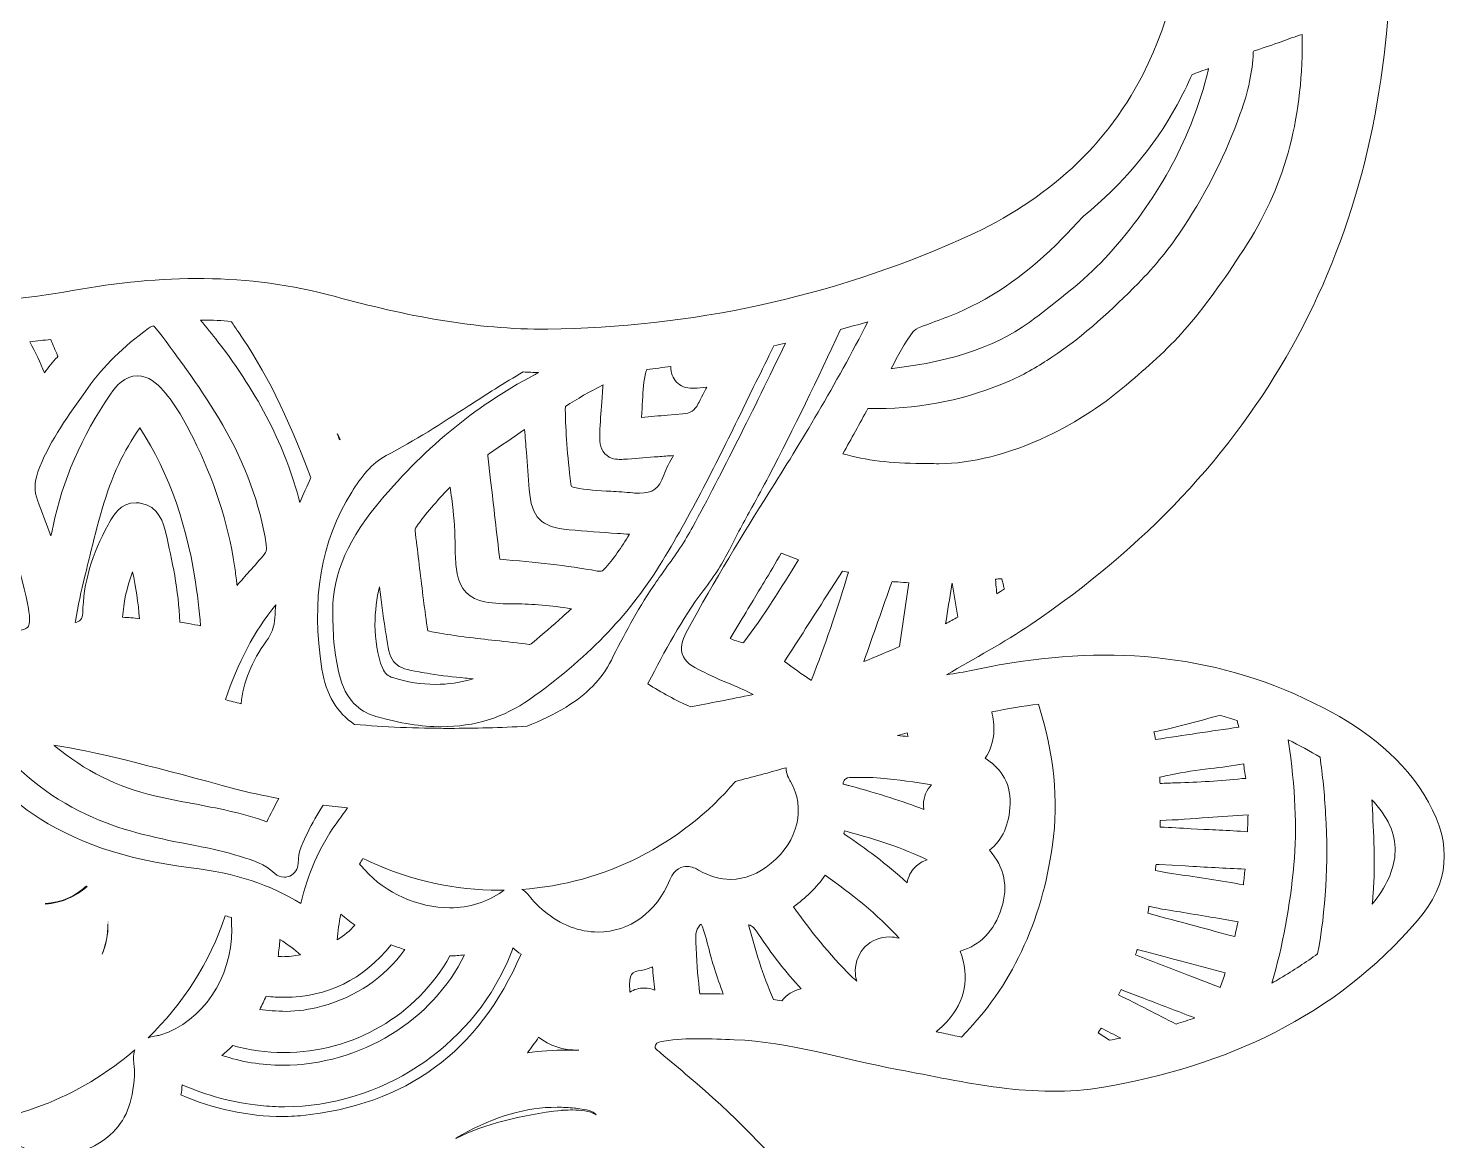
# Model space of a CAD drawing. Extents: x 316 to 1684, y -1896 to -103.
# Drawn here: x 1043 to 1684, y -915 to -414 of the extents above; entities that cross this region are included whole.
import ezdxf

# ---------------------------------------------------------------- set-up
doc = ezdxf.new("R2010")
doc.units = 0
doc.header["$MEASUREMENT"] = 0
doc.layers.add('Layer 1', color=7, linetype='Continuous')

# ---------------------------------------------------------------- blocks, each defined once
blk = doc.blocks.new('block 3')
at = {"layer": 'Layer 1', "lineweight": 0}
for points, knots in [([(1673.34, -762.19), (1662.42, -742.79), (1645.38, -729.84), (1626.13, -719.8), (1579.9, -695.65), (1530.89, -691.29), (1480.17, -700.46), (1472.26, -701.9), (1464.42, -703.7), (1456.37, -704.91), (1469.08, -697.31), (1482.2, -690.52), (1494.42, -682.22), (1597.01, -612.54), (1651.13, -515.78), (1656.09, -391.82), (1657.77, -349.84), (1651.93, -308.69), (1637.06, -269.34), (1611.07, -200.51), (1565.67, -148.18), (1500.72, -113.18), (1495.34, -110.27), (1489.49, -108.12), (1483.74, -105.96), (1478.61, -104.02), (1473.29, -103.36), (1467.76, -104.63), (1456.24, -107.26), (1452.69, -116.14), (1459.89, -125.56), (1462.54, -129.04), (1465.99, -132.03), (1469.48, -134.71), (1504.07, -161.2), (1530.16, -194), (1547, -234.47), (1562.92, -272.75), (1566.44, -312.54), (1564.66, -353.22), (1563.42, -381.55), (1557.91, -408.97), (1544.9, -434.47), (1526.94, -469.68), (1498.13, -493.38), (1462.73, -508.99), (1403.63, -535.05), (1341.45, -548.51), (1276.91, -549.25), (1244.48, -549.61), (1212.44, -543.11), (1181.42, -534.64), (1141.75, -523.78), (1102.93, -524.67), (1063.01, -531.95), (1042.09, -535.75), (1021.1, -537.48), (1000.09, -537.46), (1000.09, -537.46), (999.91, -537.46), (999.91, -537.46), (978.9, -537.48), (957.91, -535.75), (936.99, -531.95), (897.07, -524.67), (858.25, -523.78), (818.58, -534.64), (787.56, -543.11), (755.52, -549.61), (723.09, -549.25), (658.55, -548.51), (596.37, -535.05), (537.27, -508.99), (501.87, -493.38), (473.06, -469.68), (455.1, -434.47), (442.09, -408.97), (436.58, -381.55), (435.34, -353.22), (433.56, -312.54), (437.08, -272.75), (453, -234.47), (469.84, -194), (495.93, -161.2), (530.52, -134.71), (534.01, -132.03), (537.46, -129.04), (540.11, -125.56), (547.31, -116.14), (543.76, -107.26), (532.24, -104.63), (526.71, -103.36), (521.39, -104.02), (516.26, -105.96), (510.51, -108.12), (504.66, -110.27), (499.28, -113.18), (434.33, -148.18), (388.93, -200.51), (362.94, -269.34), (348.07, -308.69), (342.23, -349.84), (343.91, -391.82), (348.87, -515.78), (402.99, -612.54), (505.58, -682.22), (517.8, -690.52), (530.92, -697.31), (543.63, -704.91), (535.58, -703.7), (527.74, -701.9), (519.83, -700.46), (469.11, -691.29), (420.1, -695.65), (373.87, -719.8), (354.62, -729.84), (337.58, -742.79), (326.66, -762.19), (315.82, -781.5), (317.18, -798.65), (331.61, -815.5), (368.81, -858.95), (417.78, -881), (472.89, -890.53), (504.31, -895.96), (535.11, -888.27), (565.83, -882.51), (590.21, -877.94), (614, -870.13), (639.08, -869.18), (649.66, -868.8), (660.2, -868.1), (670.74, -869.82), (672.19, -870.06), (673.96, -870.13), (674.55, -871.64), (675.23, -873.37), (673.43, -874.11), (672.36, -875.01), (668.06, -878.7), (663.71, -882.32), (659.38, -885.99), (620.72, -918.68), (588.9, -956.78), (568.23, -1003.36), (540.49, -1065.87), (541.29, -1129.7), (560.55, -1194.13), (578.08, -1252.81), (607.58, -1305.64), (640.94, -1356.5), (684.92, -1423.61), (735.47, -1485.8), (785.51, -1548.36), (833.7, -1608.6), (882.43, -1668.47), (924.51, -1733.3), (952.78, -1776.85), (977.69, -1822.09), (992.65, -1872.18), (994.88, -1879.62), (997.22, -1887), (999.91, -1895.78), (999.93, -1895.87), (999.96, -1895.94), (999.99, -1896.03), (999.99, -1896.01), (1000, -1896.01), (1000, -1896), (1000, -1896.01), (1000.01, -1896.01), (1000.01, -1896.03), (1000.04, -1895.94), (1000.07, -1895.87), (1000.09, -1895.78), (1002.78, -1887), (1005.12, -1879.62), (1007.35, -1872.18), (1022.31, -1822.09), (1047.22, -1776.85), (1075.49, -1733.3), (1117.57, -1668.47), (1166.3, -1608.6), (1214.49, -1548.36), (1264.53, -1485.8), (1315.08, -1423.61), (1359.06, -1356.5), (1392.42, -1305.64), (1421.92, -1252.81), (1439.45, -1194.13), (1458.71, -1129.7), (1459.51, -1065.87), (1431.77, -1003.36), (1411.1, -956.78), (1379.28, -918.68), (1340.63, -885.99), (1336.29, -882.32), (1331.94, -878.7), (1327.64, -875.01), (1326.57, -874.11), (1324.77, -873.37), (1325.45, -871.64), (1326.04, -870.13), (1327.81, -870.06), (1329.26, -869.82), (1339.8, -868.1), (1350.34, -868.8), (1360.92, -869.18), (1386, -870.13), (1409.79, -877.94), (1434.17, -882.51), (1464.89, -888.27), (1495.69, -895.96), (1527.11, -890.53), (1582.22, -881), (1631.19, -858.95), (1668.39, -815.5), (1682.82, -798.65), (1684.18, -781.5), (1673.34, -762.19)], [0, 0, 0, 0, 1, 1, 1, 2, 2, 2, 3, 3, 3, 4, 4, 4, 5, 5, 5, 6, 6, 6, 7, 7, 7, 8, 8, 8, 9, 9, 9, 10, 10, 10, 11, 11, 11, 12, 12, 12, 13, 13, 13, 14, 14, 14, 15, 15, 15, 16, 16, 16, 17, 17, 17, 18, 18, 18, 19, 19, 19, 20, 20, 20, 21, 21, 21, 22, 22, 22, 23, 23, 23, 24, 24, 24, 25, 25, 25, 26, 26, 26, 27, 27, 27, 28, 28, 28, 29, 29, 29, 30, 30, 30, 31, 31, 31, 32, 32, 32, 33, 33, 33, 34, 34, 34, 35, 35, 35, 36, 36, 36, 37, 37, 37, 38, 38, 38, 39, 39, 39, 40, 40, 40, 41, 41, 41, 42, 42, 42, 43, 43, 43, 44, 44, 44, 45, 45, 45, 46, 46, 46, 47, 47, 47, 48, 48, 48, 49, 49, 49, 50, 50, 50, 51, 51, 51, 52, 52, 52, 53, 53, 53, 54, 54, 54, 55, 55, 55, 56, 56, 56, 57, 57, 57, 58, 58, 58, 59, 59, 59, 60, 60, 60, 61, 61, 61, 62, 62, 62, 63, 63, 63, 64, 64, 64, 65, 65, 65, 66, 66, 66, 67, 67, 67, 68, 68, 68, 69, 69, 69, 70, 70, 70, 71, 71, 71, 72, 72, 72, 73, 73, 73, 73]), ([(1501.79, -597.42), (1484.46, -605.56), (1467.6, -609.87), (1453.03, -609.87), (1451.53, -609.87), (1450.03, -609.82), (1448.58, -609.73), (1448.45, -609.73), (1448.32, -609.72), (1448.19, -609.72), (1448.19, -609.72), (1448.11, -609.72), (1448.11, -609.72), (1447.12, -609.74), (1446.14, -609.74), (1445.17, -609.74), (1431.36, -609.74), (1420.29, -608.38), (1409.8, -605.37), (1413.54, -598.67), (1417.36, -591.8), (1421.06, -584.95), (1421.1, -584.95), (1421.81, -584.97), (1421.81, -584.97), (1423.05, -585), (1424.29, -585.02), (1425.52, -585.02), (1445.84, -585.02), (1465.82, -580.83), (1484.9, -572.57), (1491.91, -569.55), (1498.13, -565.66), (1503.81, -561.92), (1518.73, -552.08), (1531.28, -540.15), (1542.64, -528.71), (1550.18, -521.09), (1557.15, -512.43), (1563.35, -502.98), (1573.82, -487.05), (1582.33, -469.99), (1588.66, -452.28), (1592.34, -441.94), (1594.18, -433.26), (1594.46, -424.97), (1594.47, -424.57), (1594.51, -424.31), (1594.54, -424.15), (1594.7, -424.07), (1595, -423.94), (1595.49, -423.79), (1599.42, -422.59), (1603.3, -421.2), (1607.05, -419.87), (1610.14, -418.76), (1613.33, -417.63), (1616.49, -416.62), (1617.2, -452.61), (1609.15, -483.41), (1591.9, -510.74), (1582.82, -525.13), (1574.05, -537.31), (1565.07, -547.96), (1557.35, -557.13), (1547.91, -565.32), (1539.59, -572.55), (1527.71, -582.85), (1514.99, -591.22), (1501.79, -597.42)], [0, 0, 0, 0, 1, 1, 1, 2, 2, 2, 3, 3, 3, 4, 4, 4, 5, 5, 5, 6, 6, 6, 7, 7, 7, 8, 8, 8, 9, 9, 9, 10, 10, 10, 11, 11, 11, 12, 12, 12, 13, 13, 13, 14, 14, 14, 15, 15, 15, 16, 16, 16, 17, 17, 17, 18, 18, 18, 19, 19, 19, 20, 20, 20, 21, 21, 21, 22, 22, 22, 23, 23, 23, 23]), ([(1445.25, -548.12), (1446.76, -547.55), (1448.27, -547), (1449.79, -546.44), (1453.63, -545.03), (1457.6, -543.57), (1461.49, -541.88), (1478.22, -534.62), (1493.61, -523.69), (1508.55, -508.45), (1512.22, -504.69), (1515.26, -501.48), (1518.08, -498.37), (1535.8, -484.01), (1549.58, -467.64), (1560.18, -448.36), (1562.6, -443.97), (1564.87, -439.37), (1566.93, -434.67), (1568.19, -434.21), (1573.12, -432.45), (1574.34, -432.01), (1574.12, -433.24), (1573.84, -434.52), (1573.47, -435.86), (1565.59, -465.33), (1551.18, -491.41), (1529.42, -515.6), (1520, -526.07), (1509.07, -534.48), (1497.51, -543.38), (1497.51, -543.38), (1496.78, -543.94), (1496.78, -543.94), (1480.45, -556.51), (1460.52, -563.62), (1432.18, -566.98), (1431.95, -567.01), (1431.72, -567.04), (1431.48, -567.07), (1434.6, -561.12), (1437.6, -555.49), (1441.4, -550.41), (1442, -549.6), (1443.15, -548.92), (1445.25, -548.12)], [0, 0, 0, 0, 1, 1, 1, 2, 2, 2, 3, 3, 3, 4, 4, 4, 5, 5, 5, 6, 6, 6, 7, 7, 7, 8, 8, 8, 9, 9, 9, 10, 10, 10, 11, 11, 11, 12, 12, 12, 13, 13, 13, 14, 14, 14, 15, 15, 15, 15]), ([(1099.3, -547.78), (1099.58, -547.97), (1100.31, -548.55), (1101.56, -550.19), (1110.93, -562.46), (1121.72, -577.08), (1130.7, -592.54), (1140.84, -610), (1147.42, -628.08), (1150.26, -646.27), (1150.69, -649.03), (1149.97, -649.91), (1149.63, -650.32), (1147.42, -653.04), (1145.08, -655.64), (1142.61, -658.4), (1140.79, -660.42), (1138.94, -662.48), (1137.12, -664.62), (1137.05, -664.06), (1136.98, -663.51), (1136.91, -662.96), (1136.61, -660.57), (1136.32, -658.21), (1135.97, -655.87), (1132.99, -636.26), (1126.88, -617.4), (1117.28, -598.21), (1113.7, -591.04), (1109.71, -583.49), (1103.81, -576.89), (1101.06, -573.82), (1097.26, -570.29), (1092.23, -570.29), (1086.55, -570.29), (1082.81, -574.69), (1080.19, -578.52), (1067.01, -597.76), (1058.54, -617.23), (1054.28, -638.04), (1053.98, -639.48), (1053.67, -640.9), (1053.33, -642.33), (1051.35, -636.99), (1049.36, -631.64), (1047.31, -626.32), (1045.75, -622.28), (1045.8, -618.23), (1047.48, -613.58), (1052.02, -600.99), (1059.69, -590.24), (1067.81, -578.86), (1067.81, -578.86), (1069.97, -575.82), (1069.97, -575.82), (1077.03, -565.86), (1085.92, -557.1), (1097.14, -549.02), (1098.37, -548.14), (1099.04, -547.87), (1099.3, -547.78)], [0, 0, 0, 0, 1, 1, 1, 2, 2, 2, 3, 3, 3, 4, 4, 4, 5, 5, 5, 6, 6, 6, 7, 7, 7, 8, 8, 8, 9, 9, 9, 10, 10, 10, 11, 11, 11, 12, 12, 12, 13, 13, 13, 14, 14, 14, 15, 15, 15, 16, 16, 16, 17, 17, 17, 18, 18, 18, 19, 19, 19, 20, 20, 20, 20]), ([(1121.45, -545.18), (1126.03, -545.18), (1130.33, -545.42), (1134.52, -545.92), (1135.54, -547.43), (1136.56, -548.92), (1137.6, -550.41), (1149.77, -567.93), (1159.79, -588.06), (1170.12, -615.71), (1170.12, -615.71), (1170.27, -616.1), (1170.27, -616.1), (1168.64, -619.85), (1167, -623.59), (1165.36, -627.33), (1159.01, -602.54), (1146.87, -578.75), (1128.48, -554.96), (1125.92, -551.65), (1123.26, -548.36), (1120.68, -545.18), (1120.68, -545.18), (1121.45, -545.18), (1121.45, -545.18)], [0, 0, 0, 0, 1, 1, 1, 2, 2, 2, 3, 3, 3, 4, 4, 4, 5, 5, 5, 6, 6, 6, 7, 7, 7, 8, 8, 8, 8]), ([(1420.97, -545.96), (1406.6, -574.32), (1390.6, -600.57), (1376.49, -623), (1365.11, -641.1), (1351.88, -662.57), (1340.02, -684.53), (1338.08, -688.13), (1336.24, -691.52), (1337.47, -695.46), (1338.7, -699.4), (1342.28, -701.23), (1345.74, -702.98), (1349.91, -705.11), (1354.5, -707.18), (1359.78, -709.31), (1363.1, -710.64), (1366.32, -712.17), (1369.41, -713.78), (1358.96, -715.88), (1349.53, -717.75), (1341.28, -719.33), (1334.6, -716.38), (1328.12, -712.88), (1321.98, -708.93), (1321.98, -708.93), (1322.2, -708.51), (1322.2, -708.51), (1329.58, -694.4), (1337.21, -679.82), (1346.9, -667.07), (1352.24, -660.05), (1355.88, -654.36), (1358.68, -648.62), (1361.83, -642.19), (1365.39, -635.75), (1368.83, -629.53), (1371.36, -624.95), (1373.98, -620.2), (1376.45, -615.44), (1387.68, -593.85), (1398.51, -571.67), (1408.66, -549.46), (1412.91, -548.3), (1417, -547.14), (1420.97, -545.96)], [0, 0, 0, 0, 1, 1, 1, 2, 2, 2, 3, 3, 3, 4, 4, 4, 5, 5, 5, 6, 6, 6, 7, 7, 7, 8, 8, 8, 9, 9, 9, 10, 10, 10, 11, 11, 11, 12, 12, 12, 13, 13, 13, 14, 14, 14, 15, 15, 15, 15]), ([(1053.22, -553.88), (1054.19, -556.24), (1055.23, -558.75), (1056.31, -561.26), (1056.37, -561.38), (1056.41, -561.49), (1056.44, -561.58), (1056.38, -561.65), (1056.3, -561.73), (1056.21, -561.83), (1054, -564.05), (1052.12, -566.48), (1050.46, -569.01), (1048.52, -564.36), (1046.32, -559.7), (1043.85, -554.98), (1046.96, -554.65), (1050.09, -554.28), (1053.22, -553.88)], [0, 0, 0, 0, 1, 1, 1, 2, 2, 2, 3, 3, 3, 4, 4, 4, 5, 5, 5, 6, 6, 6, 6]), ([(1241.12, -583.98), (1249.18, -578.78), (1257.5, -573.4), (1265.87, -568.53), (1268.19, -568.66), (1270.52, -568.78), (1272.83, -568.87), (1272.14, -569.24), (1271.45, -569.6), (1270.75, -569.97), (1243.74, -584.21), (1220.4, -603.61), (1199.4, -629.28), (1185.8, -645.91), (1179.36, -662.54), (1180.25, -678.73), (1180.22, -689.46), (1181.26, -698.08), (1183.63, -706.63), (1186.69, -717.75), (1193.98, -722), (1199.55, -723.61), (1210.38, -726.74), (1220.07, -728.26), (1229.18, -728.26), (1243.88, -728.26), (1257.21, -724.11), (1268.8, -715.94), (1294.03, -698.14), (1313.14, -678.45), (1327.24, -655.75), (1341.35, -633.03), (1353.22, -608.78), (1364.7, -585.33), (1364.7, -585.33), (1369.46, -575.62), (1369.46, -575.62), (1369.46, -575.62), (1370.64, -573.22), (1370.64, -573.22), (1373.29, -567.87), (1376.01, -562.36), (1378.65, -556.85), (1380.45, -556.44), (1382.21, -556.03), (1383.95, -555.63), (1369.17, -586.41), (1355.47, -613.55), (1342.23, -638.31), (1338.72, -644.86), (1334.44, -650.87), (1329.91, -657.23), (1328.05, -659.84), (1326.19, -662.44), (1324.4, -665.08), (1317.02, -675.89), (1310.95, -687.76), (1305.59, -698.24), (1301.19, -706.85), (1294.52, -713.78), (1285.23, -719.39), (1279.48, -722.84), (1273.56, -725.75), (1267.61, -728.04), (1255.65, -728.68), (1243.95, -729), (1232.82, -729), (1217.55, -729), (1203.15, -728.39), (1190.02, -727.2), (1182.04, -722.03), (1177.1, -713.69), (1175.31, -702.38), (1170.33, -670.93), (1174.73, -644.83), (1188.76, -622.6), (1192.87, -616.1), (1197.59, -609.6), (1204.23, -606.17), (1217.1, -599.51), (1229.31, -591.62), (1241.12, -583.98)], [0, 0, 0, 0, 1, 1, 1, 2, 2, 2, 3, 3, 3, 4, 4, 4, 5, 5, 5, 6, 6, 6, 7, 7, 7, 8, 8, 8, 9, 9, 9, 10, 10, 10, 11, 11, 11, 12, 12, 12, 13, 13, 13, 14, 14, 14, 15, 15, 15, 16, 16, 16, 17, 17, 17, 18, 18, 18, 19, 19, 19, 20, 20, 20, 21, 21, 21, 22, 22, 22, 23, 23, 23, 24, 24, 24, 25, 25, 25, 26, 26, 26, 27, 27, 27, 27]), ([(1319.59, -581.4), (1319.83, -576.86), (1320.05, -572.57), (1321.14, -568.56), (1321.25, -568.15), (1321.38, -567.76), (1321.53, -567.4), (1325.11, -567.02), (1328.69, -566.58), (1332.27, -566.08), (1332.3, -569.01), (1333.18, -571.38), (1334.9, -573.14), (1336.69, -574.98), (1339.14, -575.91), (1342.17, -575.91), (1342.17, -575.91), (1342.66, -575.9), (1342.66, -575.9), (1344.66, -575.84), (1346.6, -575.65), (1348.49, -575.4), (1347.65, -577.04), (1344.56, -583.06), (1344.56, -583.06), (1343.11, -585.87), (1341.1, -587.19), (1337.81, -587.46), (1337.81, -587.46), (1330.91, -588.03), (1330.91, -588.03), (1327.01, -588.34), (1323.12, -588.66), (1319.15, -589), (1319.21, -588.15), (1319.54, -582.34), (1319.59, -581.4)], [0, 0, 0, 0, 1, 1, 1, 2, 2, 2, 3, 3, 3, 4, 4, 4, 5, 5, 5, 6, 6, 6, 7, 7, 7, 8, 8, 8, 9, 9, 9, 10, 10, 10, 11, 11, 11, 12, 12, 12, 12]), ([(1326.58, -606.71), (1328.88, -606.53), (1331.17, -606.36), (1333.48, -606.18), (1331.84, -608.95), (1330.26, -611.85), (1329.15, -615.09), (1327.1, -621.04), (1324.25, -623.14), (1318.26, -623.14), (1317.32, -623.14), (1316.3, -623.09), (1315.22, -622.98), (1311.89, -622.64), (1308.56, -622.46), (1305.33, -622.29), (1299.66, -621.98), (1294.3, -621.69), (1289.07, -620.61), (1287.94, -620.37), (1287.62, -620.11), (1287.61, -620.11), (1287.61, -620.1), (1287.41, -619.81), (1287.3, -618.87), (1285.77, -606.03), (1284.98, -595.41), (1284.82, -585.47), (1284.8, -584.44), (1284.91, -584.11), (1284.94, -584.11), (1290.18, -580.56), (1295.84, -577.49), (1301.81, -574.34), (1301.73, -575.37), (1301.35, -580.69), (1301.23, -582.33), (1300.9, -586.78), (1300.56, -591.38), (1300.37, -595.98), (1300.24, -599.28), (1300.1, -602.69), (1302.69, -605.38), (1305.13, -607.92), (1308.36, -607.92), (1309.57, -607.92), (1310.45, -607.92), (1311.54, -607.86), (1312.89, -607.75), (1317.46, -607.41), (1322.02, -607.06), (1326.58, -606.71)], [0, 0, 0, 0, 1, 1, 1, 2, 2, 2, 3, 3, 3, 4, 4, 4, 5, 5, 5, 6, 6, 6, 7, 7, 7, 8, 8, 8, 9, 9, 9, 10, 10, 10, 11, 11, 11, 12, 12, 12, 13, 13, 13, 14, 14, 14, 15, 15, 15, 16, 16, 16, 17, 17, 17, 17]), ([(1042.95, -683.38), (1042.54, -683.9), (1041.28, -684.72), (1037.49, -685.21), (1034.97, -657.22), (1020.22, -635.11), (1007.49, -618.85), (1007.39, -618.71), (1007.29, -618.57), (1007.19, -618.43), (1006.28, -617.15), (1004.14, -614.14), (1000.09, -614.14), (997.52, -614.14), (995.18, -615.4), (993.14, -617.88), (977.22, -637.25), (967.37, -657.19), (963.02, -678.85), (962.63, -680.85), (962.52, -682.8), (962.46, -684.56), (960.4, -684.04), (958.41, -683.68), (956.49, -683.48), (956.58, -682.54), (956.54, -681.72), (956.51, -681.08), (956.5, -680.89), (956.49, -680.7), (956.48, -680.68), (956.84, -667.65), (961.59, -655.29), (966.19, -643.33), (972.13, -627.85), (980.07, -612.39), (989.78, -597.39), (992.59, -593.04), (996.33, -589.15), (999.96, -585.78), (1007.94, -593.23), (1013.62, -602.52), (1017.73, -609.92), (1031.29, -634.36), (1039.07, -653.96), (1042.96, -673.48), (1042.96, -673.48), (1043.1, -674.15), (1043.1, -674.15), (1044.18, -680.67), (1043.47, -682.73), (1042.95, -683.38)], [0, 0, 0, 0, 1, 1, 1, 2, 2, 2, 3, 3, 3, 4, 4, 4, 5, 5, 5, 6, 6, 6, 7, 7, 7, 8, 8, 8, 9, 9, 9, 10, 10, 10, 11, 11, 11, 12, 12, 12, 13, 13, 13, 14, 14, 14, 15, 15, 15, 16, 16, 16, 17, 17, 17, 17]), ([(1093.45, -627.56), (1092.82, -627.46), (1092.21, -627.42), (1091.63, -627.42), (1084.53, -627.42), (1081.3, -633.32), (1079.56, -636.48), (1079.56, -636.48), (1079.05, -637.42), (1079.05, -637.42), (1071.74, -650.33), (1067.9, -663.71), (1067.64, -677.17), (1067.59, -679.59), (1066.25, -681.19), (1064.19, -681.32), (1064.19, -681.32), (1064.31, -680.67), (1064.31, -680.67), (1065.59, -674), (1066.91, -667.11), (1068.58, -660.53), (1069.34, -657.54), (1070.07, -654.54), (1070.81, -651.53), (1074.39, -636.94), (1077.77, -623.15), (1083.84, -610.05), (1086.46, -604.4), (1089.75, -599.15), (1093.27, -593.67), (1106.76, -614.52), (1115.2, -638.74), (1119.05, -667.55), (1119.57, -671.53), (1119.97, -675.5), (1120.32, -679), (1120.46, -680.38), (1120.59, -681.66), (1120.71, -682.8), (1118.94, -682.5), (1117.16, -682.17), (1115.39, -681.85), (1114.08, -681.61), (1112.76, -681.37), (1111.38, -681.13), (1110.75, -666.92), (1107.83, -652.99), (1105.04, -641.2), (1105.04, -641.2), (1104.99, -640.98), (1104.99, -640.98), (1104.05, -637.04), (1102.09, -628.82), (1093.45, -627.56)], [0, 0, 0, 0, 1, 1, 1, 2, 2, 2, 3, 3, 3, 4, 4, 4, 5, 5, 5, 6, 6, 6, 7, 7, 7, 8, 8, 8, 9, 9, 9, 10, 10, 10, 11, 11, 11, 12, 12, 12, 13, 13, 13, 14, 14, 14, 15, 15, 15, 16, 16, 16, 17, 17, 17, 18, 18, 18, 18]), ([(1313.69, -641.64), (1310.04, -647.41), (1306.59, -652.87), (1302.24, -657.52), (1301.88, -657.91), (1301.39, -658.28), (1300.31, -658.28), (1299.98, -658.28), (1299.63, -658.24), (1299.23, -658.17), (1285.31, -655.63), (1271.49, -654.19), (1255.3, -652.9), (1253.97, -641.02), (1252.61, -629.15), (1251.24, -617.27), (1251.24, -617.27), (1249.98, -606.29), (1249.98, -606.29), (1249.95, -605.98), (1249.92, -605.78), (1250.7, -605.25), (1255.81, -601.74), (1261.02, -598.2), (1266.54, -594.51), (1266.8, -597.9), (1267.05, -601.29), (1267.31, -604.69), (1267.73, -610.26), (1268.15, -615.84), (1268.59, -621.42), (1269.62, -634.2), (1273.81, -638.44), (1286.52, -639.57), (1293.81, -640.21), (1301.21, -640.74), (1308.37, -641.25), (1310.14, -641.38), (1311.92, -641.51), (1313.69, -641.64)], [0, 0, 0, 0, 1, 1, 1, 2, 2, 2, 3, 3, 3, 4, 4, 4, 5, 5, 5, 6, 6, 6, 7, 7, 7, 8, 8, 8, 9, 9, 9, 10, 10, 10, 11, 11, 11, 12, 12, 12, 13, 13, 13, 13]), ([(1182.22, -596.34), (1182.65, -597.18), (1183.07, -598.02), (1183.5, -598.86), (1183.5, -598.86), (1183.22, -599.16), (1183.22, -599.16), (1182.89, -598.22), (1182.56, -597.28), (1182.22, -596.34)], [0, 0, 0, 0, 1, 1, 1, 2, 2, 2, 3, 3, 3, 3]), ([(1222.41, -681.71), (1221.12, -672.34), (1219.97, -662.76), (1218.86, -653.5), (1218.31, -648.96), (1217.77, -644.41), (1217.21, -639.86), (1217.19, -639.72), (1217.13, -639.29), (1217.86, -638.22), (1221.97, -632.17), (1227.01, -626.77), (1232.36, -621.05), (1232.56, -620.82), (1232.77, -620.6), (1232.98, -620.38), (1233.51, -623.78), (1233.94, -627.24), (1234.35, -630.94), (1234.98, -636.87), (1235.31, -643.27), (1235.34, -650.47), (1235.34, -653.69), (1235.79, -656.81), (1236.2, -659.46), (1237.25, -666.19), (1241.79, -670.77), (1248.68, -672.01), (1253.05, -672.79), (1257.28, -672.96), (1262.3, -672.98), (1270.13, -672.99), (1278.23, -673.69), (1287.6, -675.19), (1286.24, -676.43), (1284.89, -677.65), (1283.53, -678.86), (1279.23, -682.68), (1274.82, -686.48), (1270.04, -690.49), (1269.22, -691.18), (1268.94, -691.25), (1268.8, -691.25), (1268.79, -691.25), (1268.77, -691.25), (1268.76, -691.24), (1263.64, -690.57), (1258.46, -690), (1253.44, -689.44), (1244.62, -688.47), (1235.5, -687.47), (1226.73, -685.88), (1225.43, -685.64), (1223.89, -685.36), (1222.95, -685.12), (1222.74, -684.14), (1222.52, -682.57), (1222.41, -681.71)], [0, 0, 0, 0, 1, 1, 1, 2, 2, 2, 3, 3, 3, 4, 4, 4, 5, 5, 5, 6, 6, 6, 7, 7, 7, 8, 8, 8, 9, 9, 9, 10, 10, 10, 11, 11, 11, 12, 12, 12, 13, 13, 13, 14, 14, 14, 15, 15, 15, 16, 16, 16, 17, 17, 17, 18, 18, 18, 19, 19, 19, 19]), ([(1381.97, -650.13), (1384.55, -651.13), (1387.14, -652.12), (1389.79, -653.11), (1382.14, -665.64), (1374.21, -678.51), (1365.13, -690.14), (1365.02, -690.28), (1364.91, -690.43), (1364.8, -690.57), (1362.8, -689.99), (1360.9, -689.33), (1359.07, -688.58), (1361.45, -684.59), (1363.84, -680.61), (1366.24, -676.63), (1368.05, -673.61), (1373.43, -664.65), (1374.31, -663.19), (1376.87, -658.95), (1379.51, -654.59), (1381.97, -650.13)], [0, 0, 0, 0, 1, 1, 1, 2, 2, 2, 3, 3, 3, 4, 4, 4, 5, 5, 5, 6, 6, 6, 7, 7, 7, 7]), ([(1090.06, -658.61), (1091.5, -665.36), (1092.66, -672.45), (1093.17, -679.66), (1090.59, -679.26), (1088.05, -679.13), (1085.59, -679), (1085.95, -672.47), (1087.39, -665.83), (1090.06, -658.61)], [0, 0, 0, 0, 1, 1, 1, 2, 2, 2, 3, 3, 3, 3]), ([(1409.54, -658.19), (1410.45, -658.36), (1412.26, -658.68), (1412.37, -658.7), (1411.99, -659.82), (1411.56, -661.12), (1411.11, -662.63), (1406.99, -676.35), (1401.92, -691), (1395.7, -707.22), (1395.59, -707.26), (1395.48, -707.29), (1395.38, -707.32), (1391.23, -704.63), (1387.27, -701.78), (1383.55, -698.83), (1389.88, -689.03), (1396.16, -679.18), (1402.44, -669.33), (1402.44, -669.33), (1409.54, -658.19), (1409.54, -658.19)], [0, 0, 0, 0, 1, 1, 1, 2, 2, 2, 3, 3, 3, 4, 4, 4, 5, 5, 5, 6, 6, 6, 7, 7, 7, 7]), ([(1223.99, -704.4), (1229.31, -705.33), (1234.65, -705.85), (1239.82, -706.36), (1241.04, -706.48), (1242.23, -706.6), (1243.42, -706.72), (1237.74, -708.38), (1232.04, -709.21), (1226.37, -709.21), (1220.07, -709.21), (1213.62, -708.19), (1207.18, -706.17), (1204.95, -705.47), (1203.68, -704.31), (1202.67, -702.03), (1199.9, -695.85), (1199.4, -689.03), (1199.15, -682.57), (1199.24, -676.14), (1199.9, -670.45), (1201.19, -665.28), (1201.94, -671.56), (1202.75, -677.99), (1203.78, -684.34), (1204.07, -686.1), (1204.29, -687.61), (1204.47, -688.9), (1206.03, -699.74), (1208.22, -701.94), (1219.13, -703.61), (1220.5, -703.83), (1222.11, -704.07), (1223.99, -704.4)], [0, 0, 0, 0, 1, 1, 1, 2, 2, 2, 3, 3, 3, 4, 4, 4, 5, 5, 5, 6, 6, 6, 7, 7, 7, 8, 8, 8, 9, 9, 9, 10, 10, 10, 11, 11, 11, 11]), ([(1439.45, -663.45), (1439.45, -663.45), (1435.3, -692.11), (1435.3, -692.11), (1429.99, -694.52), (1424.62, -696.8), (1419.22, -698.94), (1423.45, -686.96), (1427.67, -674.98), (1431.89, -662.94), (1432.77, -663), (1433.65, -663.05), (1434.53, -663.11), (1436.22, -663.21), (1437.85, -663.31), (1439.45, -663.45)], [0, 0, 0, 0, 1, 1, 1, 2, 2, 2, 3, 3, 3, 4, 4, 4, 5, 5, 5, 5]), ([(1461.53, -678.87), (1459.7, -679.89), (1457.86, -680.89), (1456.01, -681.88), (1456.95, -675.9), (1457.83, -670.49), (1458.68, -665.34), (1458.75, -664.88), (1458.86, -664.26), (1458.97, -663.7), (1458.97, -663.7), (1461.53, -678.87), (1461.53, -678.87)], [0, 0, 0, 0, 1, 1, 1, 2, 2, 2, 3, 3, 3, 4, 4, 4, 4]), ([(1482.45, -666.24), (1481.35, -666.96), (1480.24, -667.68), (1479.11, -668.4), (1478.95, -667.02), (1478.8, -665.69), (1478.67, -664.39), (1478.56, -663.2), (1478.52, -662.39), (1478.52, -661.84), (1479.11, -661.77), (1479.99, -661.71), (1481.33, -661.7), (1481.35, -661.78), (1482.44, -666.2), (1482.45, -666.24)], [0, 0, 0, 0, 1, 1, 1, 2, 2, 2, 3, 3, 3, 4, 4, 4, 5, 5, 5, 5]), ([(1154.11, -679.18), (1153.84, -683.22), (1152.66, -686.54), (1150.39, -689.62), (1143.66, -698.83), (1139.87, -708.16), (1138.91, -717.97), (1136.51, -717.32), (1134.15, -716.69), (1131.84, -716.08), (1137.39, -699.5), (1144.83, -685.47), (1154.48, -673.33), (1154.37, -675.26), (1154.25, -677.21), (1154.11, -679.18)], [0, 0, 0, 0, 1, 1, 1, 2, 2, 2, 3, 3, 3, 4, 4, 4, 5, 5, 5, 5]), ([(1455.09, -866.27), (1453.97, -866.03), (1452.87, -865.78), (1451.77, -865.55), (1453.4, -864.24), (1454.97, -862.75), (1456.5, -861.07), (1464.9, -851.84), (1466.93, -841.16), (1462.56, -829.25), (1471.53, -826.78), (1477.9, -820.2), (1481.22, -809.85), (1484.29, -800.24), (1482.47, -791.53), (1475.83, -783.88), (1481.59, -779.3), (1484.69, -772.33), (1485.06, -763.05), (1485.48, -752.38), (1479.77, -746.33), (1473.81, -742.47), (1478.81, -735.05), (1478.11, -727.03), (1476.8, -721.58), (1484.03, -720.13), (1490.97, -718.99), (1497.78, -718.14), (1504.88, -740.59), (1506.97, -761.33), (1504.16, -781.39), (1499.25, -816.41), (1485.47, -845.51), (1463.2, -867.96), (1460.55, -867.44), (1457.83, -866.87), (1455.09, -866.27)], [0, 0, 0, 0, 1, 1, 1, 2, 2, 2, 3, 3, 3, 4, 4, 4, 5, 5, 5, 6, 6, 6, 7, 7, 7, 8, 8, 8, 9, 9, 9, 10, 10, 10, 11, 11, 11, 12, 12, 12, 12]), ([(1587.22, -725.41), (1587.48, -726.42), (1587.75, -727.43), (1588.01, -728.45), (1575.54, -730.29), (1563.06, -732.15), (1550.56, -734.04), (1550.34, -732.9), (1550.08, -731.76), (1549.75, -730.61), (1559.34, -728.7), (1568.78, -726.07), (1577.92, -723.53), (1577.92, -723.53), (1579.34, -723.14), (1579.34, -723.14), (1582.05, -723.87), (1584.69, -724.63), (1587.22, -725.41)], [0, 0, 0, 0, 1, 1, 1, 2, 2, 2, 3, 3, 3, 4, 4, 4, 5, 5, 5, 6, 6, 6, 6]), ([(1181.66, -771.91), (1174.05, -782.7), (1168.72, -794.79), (1165.78, -807.91), (1152.16, -799.34), (1136.31, -794.17), (1116.39, -791.73), (1086.62, -788.09), (1063.88, -780.32), (1044.82, -767.27), (1033.37, -759.44), (1023.3, -749.52), (1014.14, -737.02), (1018.75, -736.02), (1023.26, -735.38), (1027.87, -735.08), (1039.86, -750.1), (1054.8, -761.57), (1072.28, -769.17), (1086.98, -775.56), (1102.38, -778.76), (1118.17, -781.73), (1125.76, -783.16), (1132.29, -784.74), (1138.16, -786.55), (1144.25, -788.42), (1149.5, -790.05), (1154.06, -794.3), (1155.24, -795.4), (1156.77, -795.98), (1158.33, -795.98), (1159.16, -795.98), (1160, -795.82), (1160.79, -795.48), (1163.07, -794.49), (1164.56, -792.26), (1164.58, -789.78), (1164.61, -784.29), (1166.76, -780.05), (1169.03, -775.56), (1170.93, -771.81), (1173.14, -767.94), (1175.87, -763.59), (1179.43, -764.02), (1183.09, -764.4), (1186.84, -764.74), (1185.1, -767.12), (1183.37, -769.5), (1181.66, -771.91)], [0, 0, 0, 0, 1, 1, 1, 2, 2, 2, 3, 3, 3, 4, 4, 4, 5, 5, 5, 6, 6, 6, 7, 7, 7, 8, 8, 8, 9, 9, 9, 10, 10, 10, 11, 11, 11, 12, 12, 12, 13, 13, 13, 14, 14, 14, 15, 15, 15, 16, 16, 16, 16]), ([(1150.52, -771.06), (1139.4, -767.04), (1127.94, -764.89), (1116.83, -762.81), (1111.26, -761.76), (1105.52, -760.69), (1099.98, -759.4), (1083.41, -755.54), (1068.32, -747.98), (1055.12, -736.95), (1054.97, -736.82), (1054.82, -736.69), (1054.67, -736.56), (1073.22, -739.35), (1096.32, -745.54), (1130.36, -754.66), (1130.36, -754.66), (1136.02, -756.16), (1136.02, -756.16), (1142.25, -757.83), (1148.92, -759.31), (1155.95, -760.6), (1153.87, -764.24), (1152.08, -767.69), (1150.52, -771.06)], [0, 0, 0, 0, 1, 1, 1, 2, 2, 2, 3, 3, 3, 4, 4, 4, 5, 5, 5, 6, 6, 6, 7, 7, 7, 8, 8, 8, 8]), ([(1434.43, -732.25), (1435.86, -731.85), (1437.27, -731.46), (1438.7, -731.07), (1438.82, -731.64), (1439, -732.17), (1439.2, -732.7), (1437.6, -732.53), (1436.01, -732.38), (1434.43, -732.25)], [0, 0, 0, 0, 1, 1, 1, 2, 2, 2, 3, 3, 3, 3]), ([(1623.43, -830.53), (1618.32, -834.21), (1612.68, -837.9), (1606.62, -841.52), (1605.37, -842.27), (1604.11, -843), (1602.83, -843.73), (1607.77, -826.83), (1611.1, -808.97), (1612.75, -790.44), (1614.23, -773.71), (1613.47, -756.1), (1610.25, -734.23), (1615.31, -736.61), (1620.05, -739.19), (1624.55, -742.02), (1625.72, -750.06), (1626.55, -758.49), (1627.08, -767.69), (1628.36, -789.87), (1627.13, -811), (1623.43, -830.53)], [0, 0, 0, 0, 1, 1, 1, 2, 2, 2, 3, 3, 3, 4, 4, 4, 5, 5, 5, 6, 6, 6, 7, 7, 7, 7]), ([(1299.61, -820.68), (1291.11, -820.68), (1282.71, -817.43), (1275.33, -811.29), (1272.42, -808.86), (1270.29, -806.69), (1268.6, -804.44), (1267.61, -803.13), (1266.51, -802.15), (1265.31, -801.52), (1302.45, -798.86), (1336.95, -781.49), (1361.44, -752.89), (1369.03, -750.94), (1376.63, -748.86), (1384.19, -746.73), (1384.17, -749.45), (1385.51, -751.75), (1386.17, -752.89), (1393.16, -764.87), (1389.66, -779.69), (1377.47, -789.76), (1371.69, -794.54), (1365.59, -796.96), (1359.35, -796.97), (1354.67, -796.97), (1349.83, -795.6), (1344.86, -792.85), (1343.6, -792.14), (1341.86, -791.17), (1339.61, -791.17), (1337.63, -791.17), (1333.99, -791.94), (1331.85, -797.14), (1325.84, -811.88), (1313.79, -820.68), (1299.61, -820.68)], [0, 0, 0, 0, 1, 1, 1, 2, 2, 2, 3, 3, 3, 4, 4, 4, 5, 5, 5, 6, 6, 6, 7, 7, 7, 8, 8, 8, 9, 9, 9, 10, 10, 10, 11, 11, 11, 12, 12, 12, 12]), ([(1590.2, -751.59), (1589.95, -751.59), (1589.69, -751.6), (1589.44, -751.63), (1579.73, -752.83), (1569.68, -753.18), (1559.97, -753.52), (1557.49, -753.6), (1555, -753.69), (1552.52, -753.79), (1552.49, -752.73), (1552.47, -751.75), (1552.48, -751.01), (1553.42, -750.76), (1554.75, -750.47), (1555.97, -750.21), (1555.97, -750.21), (1557.41, -749.9), (1557.41, -749.9), (1563.18, -748.63), (1569, -747.9), (1575.15, -747.12), (1580.09, -746.5), (1585.17, -745.86), (1590.24, -744.91), (1590.38, -747.07), (1590.67, -749.29), (1591.11, -751.58), (1591.11, -751.58), (1590.2, -751.59), (1590.2, -751.59)], [0, 0, 0, 0, 1, 1, 1, 2, 2, 2, 3, 3, 3, 4, 4, 4, 5, 5, 5, 6, 6, 6, 7, 7, 7, 8, 8, 8, 9, 9, 9, 10, 10, 10, 10]), ([(1446.24, -765.53), (1436.68, -761.84), (1426.07, -758.45), (1412.88, -754.85), (1412.38, -754.71), (1411.87, -754.59), (1411.35, -754.47), (1410.89, -754.36), (1410.26, -754.21), (1409.84, -754.08), (1409.77, -753.37), (1410.13, -752.75), (1410.37, -752.44), (1410.65, -752.07), (1411.45, -751.2), (1412.74, -751.12), (1412.74, -751.12), (1423.27, -751.12), (1423.27, -751.12), (1423.27, -751.12), (1426.76, -751.46), (1426.76, -751.46), (1434.71, -752.23), (1442.27, -753.01), (1449.72, -754.44), (1447.43, -756.67), (1446.05, -759.8), (1446.05, -763.36), (1446.05, -764.1), (1446.12, -764.83), (1446.24, -765.53)], [0, 0, 0, 0, 1, 1, 1, 2, 2, 2, 3, 3, 3, 4, 4, 4, 5, 5, 5, 6, 6, 6, 7, 7, 7, 8, 8, 8, 9, 9, 9, 10, 10, 10, 10]), ([(1658.29, -785.81), (1657.71, -792.92), (1654.29, -800.38), (1648.07, -808.14), (1648.22, -806.53), (1648.35, -804.92), (1648.47, -803.31), (1649.44, -789.76), (1648.71, -776.19), (1647.99, -763.07), (1647.96, -762.45), (1647.92, -761.82), (1647.89, -761.2), (1648.28, -761.61), (1648.65, -762.03), (1649.03, -762.44), (1655.92, -770.09), (1658.95, -777.73), (1658.29, -785.81)], [0, 0, 0, 0, 1, 1, 1, 2, 2, 2, 3, 3, 3, 4, 4, 4, 5, 5, 5, 6, 6, 6, 6]), ([(1591.94, -775.51), (1587.65, -775.22), (1583.36, -775.01), (1579.18, -774.8), (1577.13, -774.7), (1575.09, -774.6), (1573.04, -774.49), (1572.93, -774.49), (1572.82, -774.48), (1572.71, -774.48), (1572.55, -774.48), (1572.38, -774.49), (1572.22, -774.5), (1572.22, -774.5), (1566.58, -774.18), (1566.58, -774.18), (1561.95, -773.91), (1557.31, -773.64), (1552.6, -773.42), (1552.59, -772.4), (1552.56, -771.4), (1552.53, -770.41), (1559.83, -770.29), (1567.08, -769.71), (1574.13, -769.14), (1580.02, -768.67), (1586.08, -768.18), (1592.14, -767.98), (1592.02, -770.58), (1591.95, -773.08), (1591.94, -775.51)], [0, 0, 0, 0, 1, 1, 1, 2, 2, 2, 3, 3, 3, 4, 4, 4, 5, 5, 5, 6, 6, 6, 7, 7, 7, 8, 8, 8, 9, 9, 9, 10, 10, 10, 10]), ([(1410.47, -775.12), (1410.86, -775.23), (1411.25, -775.34), (1411.64, -775.45), (1424.74, -779.11), (1436.64, -782.66), (1447.67, -788.18), (1445.62, -788.83), (1443.77, -789.93), (1442.28, -791.45), (1440.4, -793.36), (1439.17, -795.79), (1438.69, -798.49), (1429.43, -789.96), (1419.63, -782.88), (1410.87, -776.88), (1410.55, -776.67), (1410.32, -776.5), (1410.17, -776.37), (1410.18, -776.29), (1410.45, -775.22), (1410.47, -775.12)], [0, 0, 0, 0, 1, 1, 1, 2, 2, 2, 3, 3, 3, 4, 4, 4, 5, 5, 5, 6, 6, 6, 7, 7, 7, 7]), ([(1256.46, -802.46), (1249.88, -807.23), (1241.7, -809.75), (1232.79, -809.75), (1218.5, -809.75), (1203.87, -803.22), (1194.6, -792.69), (1194.6, -792.69), (1193.9, -791.9), (1193.9, -791.9), (1193.36, -791.28), (1192.82, -790.67), (1192.26, -790.07), (1192.75, -789.19), (1193.26, -788.29), (1193.69, -787.57), (1194.64, -787.97), (1195.86, -788.52), (1196.98, -789.04), (1215.61, -797.55), (1235.22, -801.87), (1255.28, -801.87), (1255.99, -801.87), (1256.69, -801.87), (1257.39, -801.86), (1257.08, -802.04), (1256.77, -802.24), (1256.46, -802.46)], [0, 0, 0, 0, 1, 1, 1, 2, 2, 2, 3, 3, 3, 4, 4, 4, 5, 5, 5, 6, 6, 6, 7, 7, 7, 8, 8, 8, 9, 9, 9, 9]), ([(1550.56, -791.91), (1550.62, -791.37), (1550.69, -790.81), (1550.75, -790.29), (1551.21, -790.3), (1551.7, -790.32), (1552.18, -790.33), (1552.18, -790.33), (1563.87, -790.96), (1563.87, -790.96), (1572.82, -791.45), (1581.77, -791.94), (1590.81, -792.38), (1590.55, -794.56), (1590.3, -796.87), (1590.03, -799.45), (1579.95, -797.47), (1569.75, -796.04), (1559.85, -794.65), (1559.85, -794.65), (1556.75, -794.21), (1556.75, -794.21), (1555.71, -794.07), (1554.61, -793.82), (1553.44, -793.57), (1552.49, -793.36), (1551.5, -793.15), (1550.45, -792.96), (1550.48, -792.61), (1550.52, -792.26), (1550.56, -791.91)], [0, 0, 0, 0, 1, 1, 1, 2, 2, 2, 3, 3, 3, 4, 4, 4, 5, 5, 5, 6, 6, 6, 7, 7, 7, 8, 8, 8, 9, 9, 9, 10, 10, 10, 10]), ([(1050.81, -808.17), (1050.81, -808.17), (1050.81, -807.84), (1050.81, -807.84), (1057.79, -807.46), (1064.08, -804.78), (1069.19, -800.01), (1069.33, -800.07), (1069.47, -800.12), (1069.61, -800.17), (1064.36, -804.82), (1058.05, -807.5), (1050.81, -808.17)], [0, 0, 0, 0, 1, 1, 1, 2, 2, 2, 3, 3, 3, 4, 4, 4, 4]), ([(1401.83, -795.1), (1413.46, -803.47), (1425.32, -812.6), (1435.14, -823.51), (1433.75, -823.11), (1432.28, -822.89), (1430.76, -822.88), (1422.1, -822.88), (1415.48, -829.44), (1415.36, -838.15), (1415.34, -839.76), (1415.56, -841.34), (1416, -842.83), (1415.2, -842.1), (1414.39, -841.34), (1413.57, -840.54), (1403.56, -830.87), (1395.13, -819.93), (1387.51, -809.31), (1393.03, -805.46), (1397.82, -800.72), (1401.83, -795.1)], [0, 0, 0, 0, 1, 1, 1, 2, 2, 2, 3, 3, 3, 4, 4, 4, 5, 5, 5, 6, 6, 6, 7, 7, 7, 7]), ([(1100.8, -867.43), (1099.66, -867.63), (1098.34, -867.86), (1097.03, -868.31), (1112.62, -853.23), (1124.77, -834.52), (1131.81, -813.4), (1132.86, -813.69), (1133.76, -813.9), (1134.55, -814.08), (1134.59, -815.08), (1134.63, -816.32), (1134.66, -817.55), (1134.66, -817.55), (1134.72, -819.58), (1134.72, -819.58), (1134.73, -841.41), (1121.59, -860.92), (1102.75, -867.03), (1102.31, -867.17), (1101.54, -867.3), (1100.8, -867.43)], [0, 0, 0, 0, 1, 1, 1, 2, 2, 2, 3, 3, 3, 4, 4, 4, 5, 5, 5, 6, 6, 6, 7, 7, 7, 7]), ([(1182.15, -824.23), (1182.4, -820.33), (1182.96, -816.49), (1183.84, -812.59), (1185.91, -814.44), (1187.98, -816.11), (1190.07, -817.62), (1188.02, -820.01), (1185.29, -822.26), (1182.15, -824.23)], [0, 0, 0, 0, 1, 1, 1, 2, 2, 2, 3, 3, 3, 3]), ([(1587.64, -816.06), (1587.15, -818.29), (1586.65, -820.52), (1586.17, -822.76), (1575.06, -819.74), (1561.34, -816.03), (1547.06, -812.27), (1547.18, -811.61), (1547.27, -810.96), (1547.36, -810.35), (1547.41, -809.96), (1547.48, -809.49), (1547.55, -809.05), (1548.3, -809.19), (1549.17, -809.4), (1549.98, -809.59), (1551.16, -809.87), (1552.33, -810.15), (1553.44, -810.33), (1562.06, -811.73), (1570.67, -813.18), (1579.28, -814.62), (1579.28, -814.62), (1587.65, -816.03), (1587.65, -816.03), (1587.65, -816.03), (1587.64, -816.06), (1587.64, -816.06)], [0, 0, 0, 0, 1, 1, 1, 2, 2, 2, 3, 3, 3, 4, 4, 4, 5, 5, 5, 6, 6, 6, 7, 7, 7, 8, 8, 8, 9, 9, 9, 9]), ([(1076.37, -830.71), (1078.02, -826.56), (1078.94, -821.95), (1079, -817.04), (1079.06, -821.71), (1078.19, -826.37), (1076.37, -830.71)], [0, 0, 0, 0, 1, 1, 1, 2, 2, 2, 2]), ([(1079.01, -816.32), (1079.01, -816.32), (1079.01, -816.05), (1079.01, -816.05), (1079.01, -816.05), (1079.01, -816.04), (1079.02, -816.04), (1079.02, -816.14), (1079.01, -816.23), (1079.01, -816.32)], [0, 0, 0, 0, 1, 1, 1, 2, 2, 2, 3, 3, 3, 3]), ([(1343.77, -827.78), (1343.76, -827.7), (1343.76, -827.62), (1343.75, -827.54), (1343.37, -822.58), (1343.28, -819.88), (1345.43, -817.58), (1345.63, -817.36), (1345.82, -817.2), (1345.97, -817.08), (1347.5, -820.62), (1348.5, -824.46), (1349.54, -828.53), (1350.27, -831.35), (1351.02, -834.26), (1351.99, -837.18), (1353.18, -840.77), (1354.47, -844.64), (1355.91, -848.59), (1354.13, -848.52), (1352.36, -848.49), (1350.62, -848.49), (1348.9, -848.49), (1347.18, -848.52), (1345.46, -848.58), (1344.61, -842.54), (1344.07, -835.9), (1343.77, -827.78)], [0, 0, 0, 0, 1, 1, 1, 2, 2, 2, 3, 3, 3, 4, 4, 4, 5, 5, 5, 6, 6, 6, 7, 7, 7, 8, 8, 8, 9, 9, 9, 9]), ([(1382.33, -851.65), (1381.05, -851.43), (1379.78, -851.21), (1378.5, -851), (1373.71, -840.07), (1370.26, -828.55), (1367.32, -817.5), (1368.15, -817.56), (1369.38, -817.99), (1371.67, -821.44), (1377.64, -830.49), (1384.12, -838.82), (1391.02, -846.33), (1387.49, -846.96), (1384.4, -848.89), (1382.33, -851.65)], [0, 0, 0, 0, 1, 1, 1, 2, 2, 2, 3, 3, 3, 4, 4, 4, 5, 5, 5, 5]), ([(1175.19, -854.13), (1170.02, -855.55), (1164.17, -856.38), (1159.26, -856.39), (1154.75, -856.34), (1150.89, -856.05), (1147.32, -855.49), (1148.36, -853.58), (1149.31, -851.62), (1150.16, -849.6), (1152.96, -849.91), (1155.71, -850.06), (1158.38, -850.06), (1177.72, -850.06), (1193.86, -842.12), (1206.45, -826.4), (1208.56, -827.28), (1210.62, -828), (1212.63, -828.57), (1203.19, -841.42), (1190.89, -849.8), (1175.19, -854.13)], [0, 0, 0, 0, 1, 1, 1, 2, 2, 2, 3, 3, 3, 4, 4, 4, 5, 5, 5, 6, 6, 6, 7, 7, 7, 7]), ([(1155.53, -831.7), (1155.95, -829.21), (1156.22, -826.65), (1156.36, -824.02), (1159.9, -826.24), (1162.93, -828.5), (1165.62, -830.92), (1162.93, -831.48), (1160.25, -831.78), (1157.69, -831.78), (1156.95, -831.78), (1156.23, -831.76), (1155.53, -831.7)], [0, 0, 0, 0, 1, 1, 1, 2, 2, 2, 3, 3, 3, 4, 4, 4, 4]), ([(1165.71, -903.36), (1163.92, -903.54), (1162.09, -903.62), (1160.15, -903.7), (1159.34, -903.73), (1158.53, -903.76), (1157.71, -903.8), (1141.78, -903.59), (1126.36, -900.3), (1111.85, -894.04), (1112.12, -892.45), (1112.26, -890.89), (1112.36, -889.42), (1123.36, -894.33), (1135.2, -897.48), (1147.6, -898.78), (1151.19, -899.15), (1154.85, -899.34), (1158.47, -899.34), (1201.4, -899.34), (1241.76, -873.02), (1258.9, -833.85), (1259.77, -831.84), (1260.55, -829.82), (1261.28, -827.85), (1262.39, -828.81), (1263.58, -829.79), (1264.91, -830.67), (1245.83, -874.76), (1213.38, -898.54), (1165.71, -903.36)], [0, 0, 0, 0, 1, 1, 1, 2, 2, 2, 3, 3, 3, 4, 4, 4, 5, 5, 5, 6, 6, 6, 7, 7, 7, 8, 8, 8, 9, 9, 9, 10, 10, 10, 10]), ([(1157.58, -880.65), (1148.08, -880.65), (1138.94, -879.16), (1130.28, -876.2), (1132.02, -874.79), (1133.63, -873.34), (1135.13, -871.82), (1142.64, -873.9), (1150.36, -874.95), (1158.11, -874.95), (1189.34, -874.95), (1217.9, -858.3), (1232.94, -831.4), (1235.07, -831.38), (1237.22, -831.25), (1239.4, -831.02), (1225.33, -860.31), (1192.59, -880.65), (1157.58, -880.65)], [0, 0, 0, 0, 1, 1, 1, 2, 2, 2, 3, 3, 3, 4, 4, 4, 5, 5, 5, 6, 6, 6, 6]), ([(1579.66, -845.63), (1579.66, -845.63), (1566.35, -840.52), (1566.35, -840.52), (1558.06, -837.34), (1549.77, -834.15), (1541.46, -830.98), (1541.48, -830.92), (1541.5, -830.86), (1541.52, -830.8), (1541.8, -830.04), (1542.09, -829.22), (1542.35, -828.52), (1543.05, -828.7), (1543.82, -828.9), (1544.52, -829.09), (1544.52, -829.09), (1545.85, -829.44), (1545.85, -829.44), (1557.66, -832.59), (1569.85, -835.84), (1581.86, -839.12), (1581.15, -841.21), (1580.42, -843.4), (1579.66, -845.63)], [0, 0, 0, 0, 1, 1, 1, 2, 2, 2, 3, 3, 3, 4, 4, 4, 5, 5, 5, 6, 6, 6, 7, 7, 7, 8, 8, 8, 8]), ([(1320.39, -845.91), (1318.02, -845.91), (1315.79, -846.56), (1313.88, -847.69), (1313.87, -847.49), (1313.87, -847.28), (1313.85, -847.07), (1313.18, -839.18), (1315.03, -838.55), (1318.93, -837.97), (1320.8, -837.69), (1322.52, -837.08), (1324.09, -836.32), (1324.36, -839.85), (1324.73, -843.36), (1325.11, -846.82), (1323.66, -846.25), (1322.07, -845.93), (1320.39, -845.91)], [0, 0, 0, 0, 1, 1, 1, 2, 2, 2, 3, 3, 3, 4, 4, 4, 5, 5, 5, 6, 6, 6, 6]), ([(1535.01, -846.62), (1538.25, -847.86), (1541.48, -849.11), (1544.72, -850.35), (1552.41, -853.32), (1560.3, -856.36), (1568.2, -859.34), (1565.41, -860.31), (1562.58, -861.24), (1559.72, -862.12), (1551.13, -857.72), (1542.53, -853.33), (1533.91, -848.98), (1534.29, -848.19), (1534.65, -847.4), (1535.01, -846.62)], [0, 0, 0, 0, 1, 1, 1, 2, 2, 2, 3, 3, 3, 4, 4, 4, 5, 5, 5, 5]), ([(1529.77, -869.42), (1529.77, -869.42), (1524.65, -866.09), (1524.65, -866.09), (1524.82, -865.81), (1525.7, -864.34), (1525.97, -863.9), (1528.93, -865.41), (1531.89, -866.92), (1534.84, -868.44), (1533.16, -868.78), (1531.47, -869.1), (1529.77, -869.42)], [0, 0, 0, 0, 1, 1, 1, 2, 2, 2, 3, 3, 3, 4, 4, 4, 4]), ([(1267.78, -875), (1269.6, -872.68), (1271.28, -870.35), (1272.85, -868.08), (1277.78, -871.94), (1283.77, -873.88), (1290.74, -873.88), (1290.74, -873.88), (1290.86, -873.88), (1290.86, -873.88), (1290.87, -873.9), (1290.87, -873.92), (1290.87, -873.94), (1289.17, -873.89), (1287.48, -873.86), (1285.83, -873.86), (1279.51, -873.86), (1273.53, -874.24), (1267.78, -875)], [0, 0, 0, 0, 1, 1, 1, 2, 2, 2, 3, 3, 3, 4, 4, 4, 5, 5, 5, 6, 6, 6, 6]), ([(1090.78, -881.05), (1090.87, -881.77), (1090.98, -882.59), (1090.97, -883.04), (1090.72, -895.7), (1087.73, -904.25), (1081.27, -910.78), (1074.85, -917.27), (1065.55, -920.99), (1055.76, -920.99), (1050.58, -920.99), (1045.5, -919.89), (1041.06, -917.81), (1039.34, -917.01), (1037.87, -916.64), (1036.44, -916.64), (1032.5, -916.64), (1029.84, -919.04), (1028.52, -923.76), (1024.62, -937.61), (1014.57, -944.93), (999.41, -944.93), (984.6, -944.92), (974.66, -937.59), (970.69, -923.75), (969.36, -919.09), (966.71, -916.73), (962.8, -916.73), (961.5, -916.73), (960.17, -917.03), (958.64, -917.68), (953.34, -919.89), (947.98, -921.01), (942.7, -921.01), (923.58, -921.01), (909.17, -906.31), (908.42, -886.06), (908.39, -885.25), (908.5, -884.15), (908.63, -882.99), (908.92, -880.18), (909.28, -876.79), (907.9, -873.6), (926.14, -889.64), (948.62, -900.31), (975.21, -905.48), (983.47, -907.09), (991.95, -907.91), (1000.4, -907.91), (1000.4, -907.91), (1000.41, -907.91), (1000.41, -907.91), (1034.17, -907.91), (1066.34, -895.11), (1091.14, -873.69), (1090.14, -876.28), (1090.5, -878.97), (1090.78, -881.05)], [0, 0, 0, 0, 1, 1, 1, 2, 2, 2, 3, 3, 3, 4, 4, 4, 5, 5, 5, 6, 6, 6, 7, 7, 7, 8, 8, 8, 9, 9, 9, 10, 10, 10, 11, 11, 11, 12, 12, 12, 13, 13, 13, 14, 14, 14, 15, 15, 15, 16, 16, 16, 17, 17, 17, 18, 18, 18, 19, 19, 19, 19]), ([(1288.23, -900.79), (1286.87, -900.79), (1285.35, -900.84), (1283.64, -900.93), (1283.52, -900.94), (1283.4, -900.95), (1283.28, -900.96), (1264.21, -903.06), (1248.88, -907.11), (1235.55, -913.56), (1236.44, -913.03), (1237.33, -912.49), (1238.24, -911.98), (1253.18, -903.62), (1267.21, -899.56), (1281.12, -899.56), (1283.74, -899.56), (1286.4, -899.7), (1289, -900), (1289, -900), (1289.51, -900.05), (1289.51, -900.05), (1294.92, -900.66), (1297.33, -901.2), (1298.66, -902.96), (1295.7, -901.12), (1291.84, -900.79), (1288.23, -900.79)], [0, 0, 0, 0, 1, 1, 1, 2, 2, 2, 3, 3, 3, 4, 4, 4, 5, 5, 5, 6, 6, 6, 7, 7, 7, 8, 8, 8, 9, 9, 9, 9])]:
    blk.add_open_spline(points, degree=3, knots=knots, dxfattribs=at)
blk = doc.blocks.new('block 2')
at = {"layer": 'Layer 1'}
blk.add_blockref('block 3', (0, 0), dxfattribs=at)

msp = doc.modelspace()

# ---------------------------------------------------------------- block references
at = {"layer": 'Layer 1'}
msp.add_blockref('block 2', (0, 0), dxfattribs=at)

doc.saveas('drawing.dxf')
